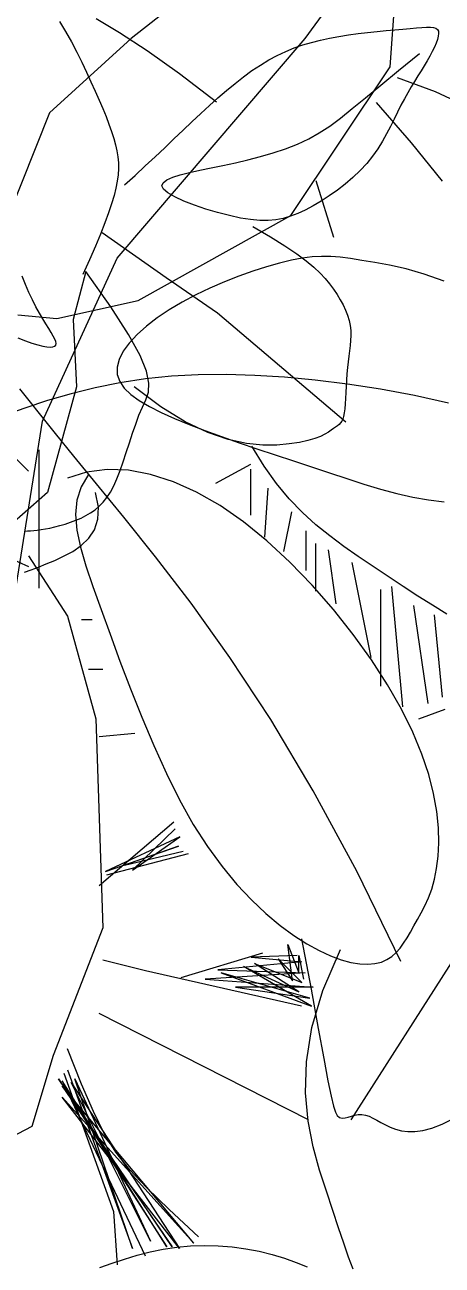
# Model space of a CAD drawing. Header units: metres. Extents: x 10 to 239, y 2 to 253.
# Drawn here: x 100.762 to 102.032, y 53.352 to 57.125 of the extents above; entities that cross this region are included whole.
import ezdxf

# ---------------------------------------------------------------- set-up
doc = ezdxf.new("R2010")
doc.units = ezdxf.units.M
doc.header["$MEASUREMENT"] = 0
doc.layers.add('1', color=7, linetype='Continuous')
doc.layers.add('cot200', color=9, linetype='Continuous')
doc.layers.add('bloques ARBOLES', color=7, linetype='Continuous', true_color=0xb8d897)

# ---------------------------------------------------------------- blocks, each defined once
blk = doc.blocks.new('A$C6F4E7DED')
for p, q in [((1111.61, 2071.33), (1034.6, 2176.78)), ((1043.16, 2048.53), (1037.46, 2128.33)), ((1171.51, 2134.03), (1251.38, 2071.33)), ((1262.78, 1894.63), (1111.61, 2071.33)), ((1251.38, 2071.33), (1316.98, 2011.48)), ((1123.02, 1928.83), (1043.16, 2048.53)), ((1006.87, 2028.24), (1037.46, 2039.7)), ((979.19, 2015.35), (1006.87, 2028.24)), ((1054.57, 2019.75), (1026.36, 1987.39)), ((1316.98, 2011.48), (1351.21, 1925.98)), ((1026.36, 1987.39), (1001.38, 1956.49)), ((1103.06, 1957.05), (1088.8, 1911.45)), ((1245.67, 1860.43), (1123.02, 1928.83)), ((1075.02, 1894.26), (1083.29, 1895.3)), ((1083.29, 1895.3), (1090.99, 1895.89)), ((1090.99, 1895.89), (1098.46, 1896)), ((1098.46, 1896), (1105.99, 1895.57)), ((1105.99, 1895.57), (1113.92, 1894.56)), ((1015.79, 1881.82), (1030.46, 1885.91)), ((1030.46, 1885.91), (1043.72, 1888.84)), ((1043.72, 1888.84), (1055.52, 1891.02)), ((1055.52, 1891.02), (1065.87, 1892.82)), ((1065.87, 1892.82), (1075.02, 1894.26)), ((1113.92, 1894.56), (1122.55, 1892.92)), ((1122.55, 1892.92), (1132.12, 1890.64)), ((1132.12, 1890.64), (1142.51, 1887.72)), ((1142.51, 1887.72), (1153.51, 1884.22)), ((1322.68, 1763.53), (1262.78, 1894.63)), ((999.78, 1876.12), (1015.79, 1881.82)), ((1153.51, 1884.22), (1164.92, 1880.16)), ((1164.92, 1880.16), (1176.52, 1875.59)), ((1176.52, 1875.59), (1188.13, 1870.55)), ((1188.13, 1870.55), (1199.52, 1865.07)), ((1199.52, 1865.07), (1210.49, 1859.2)), ((1210.49, 1859.2), (1220.85, 1852.98)), ((1311.27, 1846.18), (1245.67, 1860.43)), ((1220.85, 1852.98), (1230.43, 1846.49)), ((1230.43, 1846.49), (1239.07, 1839.83)), ((1342.65, 1849.03), (1311.27, 1846.18)), ((1239.07, 1839.83), (1246.62, 1833.07)), ((1246.62, 1833.07), (1252.92, 1826.32)), ((1252.92, 1826.32), (1257.82, 1819.66)), ((1257.82, 1819.66), (1261.16, 1813.17)), ((1261.16, 1813.17), (1262.78, 1806.95)), ((1262.78, 1806.95), (1262.58, 1801.06)), ((1077.62, 1793.2), (1103.41, 1796.43)), ((1103.41, 1796.43), (1128.21, 1798.83)), ((1128.21, 1798.83), (1152.11, 1800.36)), ((1152.11, 1800.36), (1175.17, 1801)), ((1175.17, 1801), (1197.46, 1800.75)), ((1197.46, 1800.75), (1219.05, 1799.58)), ((1219.05, 1799.58), (1240.01, 1797.46)), ((1240.01, 1797.46), (1260.41, 1794.38)), ((1260.59, 1795.48), (1256.93, 1790.16)), ((1262.58, 1801.06), (1260.59, 1795.48)), ((1023.63, 1784.09), (1050.89, 1789.11)), ((1050.89, 1789.11), (1077.62, 1793.2)), ((1256.93, 1790.16), (1251.67, 1785.04)), ((1260.41, 1794.38), (1280.3, 1790.36)), ((1280.3, 1790.36), (1299.69, 1785.52)), ((1299.69, 1785.52), (1318.56, 1780.04)), ((1333.5, 1780.02), (1341.06, 1789.44)), ((1334.09, 1723.35), (1405.4, 1794.6)), ((996.35, 1778.02), (1023.63, 1784.09)), ((1244.93, 1780.08), (1236.78, 1775.22)), ((1251.67, 1785.04), (1244.93, 1780.08)), ((1318.56, 1780.04), (1336.88, 1774.08)), ((1324.11, 1768.23), (1333.5, 1780.02)), ((1216.67, 1765.62), (1204.91, 1760.8)), ((1227.33, 1770.42), (1216.67, 1765.62)), ((1236.78, 1775.22), (1227.33, 1770.42)), ((1312.34, 1753.54), (1324.11, 1768.23)), ((1336.88, 1774.08), (1354.65, 1767.81)), ((1192.22, 1755.93), (1178.77, 1751.05)), ((1204.91, 1760.8), (1192.22, 1755.93)), ((1376.88, 1424.38), (1322.68, 1763.53)), ((1164.74, 1746.15), (1150.31, 1741.25)), ((1178.77, 1751.05), (1164.74, 1746.15)), ((1297.63, 1735.37), (1312.34, 1753.54)), ((1135.65, 1736.37), (1120.95, 1731.5)), ((1150.31, 1741.25), (1135.65, 1736.37)), ((1144.64, 1727.29), (1154.4, 1743.3)), ((1325.53, 1740.45), (1325.53, 1629.3)), ((1106.39, 1726.68), (1092.1, 1721.91)), ((1120.95, 1731.5), (1106.39, 1726.68)), ((1134.61, 1713.26), (1144.64, 1727.29)), ((1155.6, 1728.7), (1183.64, 1713.42)), ((1279.42, 1713.17), (1297.63, 1735.37)), ((1078.12, 1717.29), (1064.42, 1712.92)), ((1092.1, 1721.91), (1078.12, 1717.29)), ((1155.6, 1724.88), (1155.6, 1687.95)), ((1217.49, 1714.83), (1235.81, 1720.74)), ((1235.81, 1720.74), (1253.63, 1724.06)), ((1253.63, 1724.06), (1270.82, 1724.72)), ((1270.82, 1724.72), (1287.23, 1722.61)), ((1285.6, 1720.5), (1291.67, 1710.59)), ((1287.23, 1722.61), (1302.72, 1717.65)), ((1051, 1708.92), (1037.85, 1705.39)), ((1064.42, 1712.92), (1051, 1708.92)), ((1124.32, 1700.93), (1134.61, 1713.26)), ((1141.59, 1709.6), (1144.14, 1670.13)), ((1179.97, 1695.62), (1198.83, 1706.43)), ((1198.83, 1706.43), (1217.49, 1714.83)), ((1257.34, 1686.39), (1279.42, 1713.17)), ((1291.67, 1710.59), (1295.07, 1699.97)), ((1012.31, 1700.15), (999.9, 1698.65)), ((1024.96, 1702.43), (1012.31, 1700.15)), ((1037.85, 1705.39), (1024.96, 1702.43)), ((1113.75, 1690.01), (1124.32, 1700.93)), ((1161.05, 1682.5), (1179.97, 1695.62)), ((1295.07, 1699.97), (1296.11, 1688.49)), ((1102.92, 1680.22), (1113.75, 1690.01)), ((1122.47, 1690.5), (1128.84, 1658.67)), ((1231.74, 1654.53), (1257.34, 1686.39)), ((1296.11, 1688.49), (1295.05, 1675.97)), ((1091.83, 1671.26), (1102.92, 1680.22)), ((1142.24, 1667.2), (1161.05, 1682.5)), ((1295.05, 1675.97), (1292.19, 1662.25)), ((1080.46, 1662.85), (1091.83, 1671.26)), ((1111, 1675.22), (1111, 1643.39)), ((1123.77, 1650.09), (1142.24, 1667.2)), ((1068.83, 1654.71), (1080.46, 1662.85)), ((1093.16, 1659.94), (1086.79, 1616.65)), ((1103.36, 1665.03), (1103.36, 1626.84)), ((1292.19, 1662.25), (1287.81, 1647.16)), ((1365.47, 1660.93), (1334.09, 1646.68)), ((1044.92, 1638.56), (1056.95, 1646.61)), ((1056.95, 1646.61), (1068.83, 1654.71)), ((1074.05, 1649.75), (1058.76, 1573.36)), ((1105.89, 1631.56), (1123.77, 1650.09)), ((1203.17, 1617.09), (1231.74, 1654.53)), ((1287.81, 1647.16), (1282.19, 1630.53)), ((1334.09, 1655.23), (1302.72, 1606.78)), ((1032.86, 1630.64), (1044.92, 1638.56)), ((1020.88, 1622.92), (1032.86, 1630.64)), ((1042.19, 1630.66), (1033.27, 1533.89)), ((1051.11, 1628.11), (1051.11, 1550.44)), ((1088.86, 1612.02), (1105.89, 1631.56)), ((1282.19, 1630.53), (1275.62, 1612.2)), ((1009.1, 1615.48), (1020.88, 1622.92)), ((1172.17, 1573.59), (1203.17, 1617.09)), ((997.63, 1608.39), (1009.1, 1615.48)), ((1007.79, 1607.74), (1001.41, 1541.53)), ((1024.35, 1615.38), (1012.88, 1536.43)), ((1072.91, 1591.88), (1088.86, 1612.02)), ((1275.62, 1612.2), (1268.34, 1592.11)), ((1302.72, 1606.78), (1279.9, 1524.13)), ((1282.75, 1603.65), (1291.31, 1603.65)), ((1058.31, 1571.55), (1072.91, 1591.88)), ((1268.34, 1592.11), (1260.42, 1570.62)), ((1045.29, 1551.43), (1058.31, 1571.55)), ((1139.27, 1523.51), (1172.17, 1573.59)), ((1260.42, 1570.62), (1251.9, 1548.23)), ((1274.19, 1563.75), (1285.6, 1563.75)), ((1034.13, 1531.93), (1045.29, 1551.43)), ((1251.9, 1548.23), (1242.82, 1525.39)), ((999.25, 1531.8), (1020.34, 1523.85)), ((1024.98, 1513.38), (1034.13, 1531.93)), ((1105.01, 1466.37), (1139.27, 1523.51)), ((1242.82, 1525.39), (1233.2, 1502.61)), ((1279.9, 1524.13), (1274.19, 1355.98)), ((1017.76, 1495.88), (1024.98, 1513.38)), ((1248.52, 1512.45), (1277.05, 1509.6)), ((1233.2, 1502.61), (1223.08, 1480.34)), ((1012.27, 1479.43), (1017.76, 1495.88)), ((1008.34, 1464.06), (1012.27, 1479.43)), ((1223.08, 1480.34), (1212.49, 1459.08)), ((1069.94, 1401.67), (1105.01, 1466.37)), ((1005.79, 1449.78), (1008.34, 1464.06)), ((1212.49, 1459.08), (1201.46, 1439.3)), ((1004.45, 1436.61), (1005.79, 1449.78)), ((1004.13, 1424.56), (1004.45, 1436.61)), ((1201.46, 1439.3), (1190.05, 1421.38)), ((1217.15, 1441.2), (1277.05, 1389.9)), ((1250.45, 1402.6), (1212.22, 1429.34)), ((1212.22, 1429.34), (1272.11, 1401.33)), ((1216.04, 1435.71), (1250.45, 1402.6)), ((1004.65, 1413.65), (1004.13, 1424.56)), ((1190.05, 1421.38), (1178.38, 1405.34)), ((1256.82, 1406.42), (1209.67, 1417.88)), ((1272.11, 1401.33), (1213.49, 1421.7)), ((1213.49, 1421.7), (1256.82, 1406.42)), ((1005.86, 1403.88), (1004.65, 1413.65)), ((1205.74, 1415.55), (1271.34, 1398.45)), ((1007.63, 1395.14), (1005.86, 1403.88)), ((1034.6, 1328.92), (1069.94, 1401.67)), ((1178.38, 1405.34), (1166.57, 1391.07)), ((1009.86, 1387.32), (1007.63, 1395.14)), ((1012.44, 1380.28), (1009.86, 1387.32)), ((1166.57, 1391.07), (1154.76, 1378.5)), ((1015.26, 1373.92), (1012.44, 1380.28)), ((1154.76, 1378.5), (1143.08, 1367.53)), ((1018.22, 1368.1), (1015.26, 1373.92)), ((1021.22, 1362.7), (1018.22, 1368.1)), ((1143.08, 1367.53), (1131.67, 1358.08)), ((1024.14, 1357.6), (1021.22, 1362.7)), ((1026.93, 1352.71), (1024.14, 1357.6)), ((1131.67, 1358.08), (1120.66, 1350.05)), ((1029.63, 1348.06), (1026.93, 1352.71)), ((1032.38, 1343.72), (1029.63, 1348.06)), ((1114.47, 1347.15), (1106.86, 1306.9)), ((1120.66, 1350.05), (1110.19, 1343.35)), ((1274.19, 1355.98), (1314.13, 1253.38)), ((1035.26, 1339.73), (1032.38, 1343.72)), ((1038.38, 1336.17), (1035.26, 1339.73)), ((1097.27, 1305.84), (1083.09, 1338.6)), ((1100.36, 1337.91), (1091.2, 1333.64)), ((1110.19, 1343.35), (1100.36, 1337.91)), ((1125.57, 1342.76), (1116.65, 1319.84)), ((1121.74, 1313.47), (1125.57, 1342.76)), ((1074.53, 1201.8), (989.54, 1334.67)), ((1041.86, 1333.09), (1038.38, 1336.17)), ((1045.79, 1330.55), (1041.86, 1333.09)), ((1050.29, 1328.63), (1045.79, 1330.55)), ((1055.44, 1327.37), (1050.29, 1328.63)), ((1061.25, 1326.85), (1055.44, 1327.37)), ((1067.74, 1327.15), (1061.25, 1326.85)), ((1074.89, 1328.33), (1067.74, 1327.15)), ((1082.71, 1330.47), (1074.89, 1328.33)), ((1091.2, 1333.64), (1082.71, 1330.47)), ((1116.65, 1333.84), (1112.82, 1314.74)), ((1154.87, 1332.57), (1114.1, 1328.75)), ((1114.1, 1312.2), (1133.21, 1331.3)), ((1114.1, 1328.75), (1181.63, 1322.38)), ((1152.33, 1327.48), (1114.1, 1312.2)), ((1116.65, 1319.84), (1116.65, 1333.84)), ((1116.65, 1304.56), (1152.33, 1327.48)), ((1117.92, 1333.84), (1154.87, 1332.57)), ((1133.21, 1331.3), (1121.74, 1313.47)), ((1145.84, 1335.75), (1211.44, 1315.8)), ((1239.97, 1321.5), (1274.19, 1330.05)), ((1106.45, 1293.1), (1161.25, 1324.93)), ((1179.09, 1319.84), (1106.45, 1293.1)), ((1107.73, 1299.47), (1179.09, 1319.84)), ((1181.63, 1322.38), (1111.55, 1319.84)), ((1111.55, 1319.84), (1191.83, 1314.74)), ((1114.47, 1293), (1239.97, 1321.5)), ((1161.25, 1324.93), (1116.65, 1304.56)), ((1106.86, 1306.9), (1100.98, 1275.2)), ((1191.83, 1314.74), (1105.18, 1308.38)), ((1105.18, 1308.38), (1167.62, 1308.38)), ((1167.62, 1308.38), (1107.73, 1299.47)), ((1106.13, 1275.85), (1097.27, 1305.84)), ((1108.76, 1201.8), (1277.05, 1287.3)), ((1100.98, 1275.2), (1096.53, 1250.99)), ((1110.52, 1248.45), (1106.13, 1275.85)), ((1291.28, 1230.45), (1302.72, 1258.8)), ((1096.53, 1250.99), (1093.22, 1233.21)), ((1111.26, 1223.47), (1110.52, 1248.45)), ((1314.13, 1253.38), (1331.24, 1196.38)), ((1302.55, 1241.86), (1250.29, 1098.23)), ((1305.57, 1239.13), (1265.64, 1127.98)), ((1093.22, 1233.21), (1090.77, 1220.8)), ((1200.92, 1102.59), (1306.91, 1228.8)), ((1299.65, 1231.7), (1212.54, 1098.23)), ((1218.35, 1099.68), (1309.81, 1234.6)), ((1306.91, 1228.8), (1218.35, 1099.68)), ((1309.81, 1234.6), (1222.7, 1099.68)), ((1222.7, 1099.68), (1306.91, 1233.15)), ((1296.75, 1234.6), (1235.77, 1104.04)), ((1235.77, 1104.04), (1299.65, 1231.7)), ((1306.91, 1233.15), (1240.12, 1092.43)), ((1250.29, 1098.23), (1296.75, 1234.6)), ((1281.81, 1208.35), (1291.28, 1230.45)), ((1090.77, 1220.8), (1088.9, 1212.69)), ((1109.19, 1200.74), (1111.26, 1223.47)), ((1306.91, 1220.09), (1200.92, 1102.59)), ((1212.54, 1098.23), (1306.91, 1220.09)), ((1087.3, 1207.82), (1085.71, 1205.13)), ((1088.9, 1212.69), (1087.3, 1207.82)), ((1273.09, 1190.72), (1281.81, 1208.35)), ((1001.51, 1198.28), (992.44, 1202.82)), ((1009.61, 1195.12), (1001.51, 1198.28)), ((1047.06, 1197.59), (1043.15, 1195.78)), ((1050.67, 1199.5), (1047.06, 1197.59)), ((1054.03, 1201.39), (1050.67, 1199.5)), ((1057.2, 1203.11), (1054.03, 1201.39)), ((1060.21, 1204.55), (1057.2, 1203.11)), ((1063.12, 1205.59), (1060.21, 1204.55)), ((1065.98, 1206.08), (1063.12, 1205.59)), ((1068.82, 1205.96), (1065.98, 1206.08)), ((1071.63, 1205.39), (1068.82, 1205.96)), ((1074.37, 1204.61), (1071.63, 1205.39)), ((1077, 1203.82), (1074.37, 1204.61)), ((1079.49, 1203.26), (1077, 1203.82)), ((1081.79, 1203.14), (1079.49, 1203.26)), ((1083.87, 1203.69), (1081.79, 1203.14)), ((1085.71, 1205.13), (1083.87, 1203.69)), ((1105.15, 1180.09), (1109.19, 1200.74)), ((1016.84, 1193.19), (1009.61, 1195.12)), ((1023.28, 1192.31), (1016.84, 1193.19)), ((1029.04, 1192.29), (1023.28, 1192.31)), ((1034.21, 1192.98), (1029.04, 1192.29)), ((1038.88, 1194.2), (1034.21, 1192.98)), ((1043.15, 1195.78), (1038.88, 1194.2)), ((1263.85, 1175.8), (1273.09, 1190.72)), ((1331.24, 1196.38), (1391.14, 1165.03)), ((1099.98, 1161.34), (1105.15, 1180.09)), ((1252.89, 1161.81), (1263.85, 1175.8)), ((1094.5, 1144.33), (1099.98, 1161.34)), ((1238.94, 1146.98), (1252.89, 1161.81)), ((1220.79, 1129.55), (1238.94, 1146.98)), ((1089.41, 1128.89), (1094.5, 1144.33)), ((1084.79, 1114.96), (1089.41, 1128.89)), ((1197.18, 1107.75), (1220.79, 1129.55)), ((1265.64, 1127.98), (1262.78, 1085.23)), ((1080.56, 1102.49), (1084.79, 1114.96)), ((1076.67, 1091.42), (1080.56, 1102.49)), ((1159.33, 1098.06), (1148.55, 1096.02)), ((1170.35, 1099.56), (1159.33, 1098.06)), ((1181.52, 1100.49), (1170.35, 1099.56)), ((1192.71, 1100.79), (1181.52, 1100.49)), ((1203.84, 1100.43), (1192.71, 1100.79)), ((1214.8, 1099.38), (1203.84, 1100.43)), ((1225.58, 1097.7), (1214.8, 1099.38)), ((1236.17, 1095.49), (1225.58, 1097.7)), ((1073.05, 1081.72), (1076.67, 1091.42)), ((1118.75, 1087.13), (1109.99, 1083.4)), ((1128.15, 1090.51), (1118.75, 1087.13)), ((1138.12, 1093.48), (1128.15, 1090.51)), ((1148.55, 1096.02), (1138.12, 1093.48)), ((1246.56, 1092.83), (1236.17, 1095.49)), ((1256.76, 1089.82), (1246.56, 1092.83)), ((1266.74, 1086.54), (1256.76, 1089.82)), ((1276.52, 1083.08), (1266.74, 1086.54)), ((529.13, 598.82), (528.38, 597.44)), ((530.43, 599.77), (529.13, 598.82)), ((532.3, 600.35), (530.43, 599.77)), ((534.77, 600.61), (532.3, 600.35)), ((537.87, 600.61), (534.77, 600.61)), ((541.62, 600.4), (537.87, 600.61)), ((546.04, 600.05), (541.62, 600.4)), ((551.16, 599.59), (546.04, 600.05)), ((556.98, 599.09), (551.16, 599.59)), ((563.42, 598.53), (556.98, 599.09)), ((570.34, 597.89), (563.42, 598.53)), ((784.57, 595.95), (803.46, 607.26)), ((833.01, 605.05), (828.04, 597.02)), ((528.38, 597.44), (528.15, 595.6)), ((528.15, 595.6), (528.4, 593.32)), ((528.4, 593.32), (529.08, 590.66)), ((529.08, 590.66), (530.15, 587.67)), ((577.65, 597.18), (570.34, 597.89)), ((585.22, 596.36), (577.65, 597.18)), ((592.93, 595.42), (585.22, 596.36)), ((600.67, 594.36), (592.93, 595.42)), ((608.33, 593.15), (600.67, 594.36)), ((615.81, 591.77), (608.33, 593.15)), ((623.11, 590.2), (615.81, 591.77)), ((630.27, 588.38), (623.11, 590.2)), ((762.37, 581.48), (784.57, 595.95)), ((823.41, 588.82), (819.08, 580.57)), ((828.04, 597.02), (823.41, 588.82)), ((530.15, 587.67), (531.56, 584.4)), ((531.56, 584.4), (533.27, 580.9)), ((533.27, 580.9), (535.24, 577.21)), ((560.36, 565.85), (543.42, 579.41)), ((637.29, 586.28), (630.27, 588.38)), ((644.22, 583.85), (637.29, 586.28)), ((651.07, 581.07), (644.22, 583.85)), ((657.87, 577.88), (651.07, 581.07)), ((736.53, 563.13), (762.37, 581.48)), ((819.08, 580.57), (815.03, 572.39)), ((535.24, 577.21), (537.4, 573.39)), ((537.4, 573.39), (539.74, 569.48)), ((539.74, 569.48), (542.21, 565.47)), ((664.64, 574.25), (657.87, 577.88)), ((671.41, 570.15), (664.64, 574.25)), ((678.19, 565.6), (671.41, 570.15)), ((815.03, 572.39), (811.22, 564.37)), ((542.21, 565.47), (544.79, 561.32)), ((544.79, 561.32), (547.45, 557.02)), ((574.74, 554.05), (560.36, 565.85)), ((684.98, 560.65), (678.19, 565.6)), ((691.8, 555.33), (684.98, 560.65)), ((706.71, 540.16), (736.53, 563.13)), ((811.22, 564.37), (807.62, 556.62)), ((547.45, 557.02), (550.18, 552.53)), ((550.18, 552.53), (552.94, 547.84)), ((587, 543.85), (574.74, 554.05)), ((698.65, 549.67), (691.8, 555.33)), ((705.53, 543.72), (698.65, 549.67)), ((804.23, 549.17), (801.07, 542.01)), ((807.62, 556.62), (804.23, 549.17)), ((552.94, 547.84), (555.71, 542.92)), ((555.71, 542.92), (558.47, 537.74)), ((597.61, 535.06), (587, 543.85)), ((712.46, 537.51), (705.53, 543.72)), ((801.07, 542.01), (798.16, 535.17)), ((558.47, 537.74), (561.2, 532.3)), ((561.2, 532.3), (563.97, 526.62)), ((607.02, 527.52), (597.61, 535.06)), ((719.45, 531.09), (712.46, 537.51)), ((726.49, 524.47), (719.45, 531.09)), ((795.52, 528.64), (793.15, 522.46)), ((798.16, 535.17), (795.52, 528.64)), ((563.97, 526.62), (566.87, 520.78)), ((566.87, 520.78), (569.97, 514.82)), ((615.69, 521.06), (607.02, 527.52)), ((624.07, 515.5), (615.69, 521.06)), ((733.64, 517.69), (726.49, 524.47)), ((793.15, 522.46), (791.07, 516.61)), ((569.97, 514.82), (573.34, 508.8)), ((573.34, 508.8), (577.09, 502.77)), ((632.62, 510.68), (624.07, 515.5)), ((641.69, 506.45), (632.62, 510.68)), ((740.92, 510.73), (733.64, 517.69)), ((748.38, 503.62), (740.92, 510.73)), ((789.3, 511.11), (787.85, 505.96)), ((791.07, 516.61), (789.3, 511.11)), ((577.09, 502.77), (581.27, 496.8)), ((651.25, 502.71), (641.69, 506.45)), ((661.16, 499.42), (651.25, 502.71)), ((671.28, 496.51), (661.16, 499.42)), ((756.05, 496.36), (748.38, 503.62)), ((786.73, 501.07), (785.96, 496.32)), ((787.85, 505.96), (786.73, 501.07)), ((581.27, 496.8), (585.98, 490.93)), ((585.98, 490.93), (591.26, 485.22)), ((681.46, 493.92), (671.28, 496.51)), ((691.58, 491.6), (681.46, 493.92)), ((701.5, 489.47), (691.58, 491.6)), ((711.06, 487.49), (701.5, 489.47)), ((763.97, 488.96), (756.05, 496.36)), ((772.17, 481.42), (763.97, 488.96)), ((785.54, 491.62), (785.48, 486.87)), ((785.96, 496.32), (785.54, 491.62)), ((591.26, 485.22), (597.03, 479.71)), ((597.03, 479.71), (603.17, 474.46)), ((720.13, 485.59), (711.06, 487.49)), ((728.47, 483.72), (720.13, 485.59)), ((735.83, 481.83), (728.47, 483.72)), ((741.96, 479.87), (735.83, 481.83)), ((746.62, 477.78), (741.96, 479.87)), ((780.7, 473.75), (772.17, 481.42)), ((785.48, 486.87), (785.79, 481.94)), ((785.79, 481.94), (786.49, 476.74)), ((603.17, 474.46), (609.57, 469.51)), ((609.57, 469.51), (616.11, 464.89)), ((745.74, 467.27), (749.32, 470.31)), ((749.57, 475.53), (746.62, 477.78)), ((749.32, 470.31), (750.55, 473.06)), ((750.55, 473.06), (749.57, 475.53)), ((786.49, 476.74), (787.58, 471.17)), ((787.58, 471.17), (789.08, 465.11)), ((616.11, 464.89), (622.67, 460.67)), ((622.67, 460.67), (629.14, 456.87)), ((724.5, 457.43), (732.91, 460.71)), ((732.91, 460.71), (740.13, 464.03)), ((740.13, 464.03), (745.74, 467.27)), ((789.08, 465.11), (791.02, 458.49)), ((629.14, 456.87), (635.41, 453.56)), ((635.41, 453.56), (641.4, 450.76)), ((641.4, 450.76), (647.22, 448.51)), ((687.42, 447.12), (696.36, 449.03)), ((696.36, 449.03), (705.8, 451.47)), ((705.8, 451.47), (715.32, 454.3)), ((715.32, 454.3), (724.5, 457.43)), ((791.02, 458.49), (793.44, 451.19)), ((793.44, 451.19), (796.39, 443.14)), ((647.22, 448.51), (653.04, 446.8)), ((653.04, 446.8), (659, 445.67)), ((659, 445.67), (665.26, 445.12)), ((677.54, 440.24), (663.4, 432.07)), ((665.26, 445.12), (671.98, 445.16)), ((671.98, 445.16), (679.32, 445.83)), ((679.32, 445.83), (687.42, 447.12)), ((796.39, 443.14), (799.9, 434.25)), ((663.4, 432.07), (651.73, 424.85)), ((747.17, 399.01), (798.75, 435.09)), ((799.9, 434.25), (804.02, 424.42)), ((651.73, 424.85), (642.21, 418.44)), ((804.02, 424.42), (808.78, 413.56)), ((634.52, 412.73), (628.36, 407.57)), ((642.21, 418.44), (634.52, 412.73)), ((808.78, 413.56), (814.23, 401.59)), ((623.41, 402.83), (619.34, 398.37)), ((628.36, 407.57), (623.41, 402.83)), ((705.91, 370.66), (747.17, 399.01)), ((791.62, 375.73), (811.65, 404.17)), ((811.65, 404.17), (821.97, 365.51)), ((860.28, 393.54), (862.89, 400.24)), ((612.68, 389.82), (609.79, 385.58)), ((615.85, 394.07), (612.68, 389.82)), ((619.34, 398.37), (615.85, 394.07)), ((857.52, 387.2), (860.28, 393.54)), ((607.2, 381.37), (604.92, 377.19)), ((609.79, 385.58), (607.2, 381.37)), ((851.84, 375.73), (854.68, 381.25)), ((854.68, 381.25), (857.52, 387.2)), ((602.97, 373.04), (601.38, 368.92)), ((602.74, 283.05), (705.91, 370.66)), ((604.92, 377.19), (602.97, 373.04)), ((777.39, 353.54), (791.62, 375.73)), ((846.38, 366.07), (849.05, 370.66)), ((849.05, 370.66), (851.84, 375.73)), ((599.3, 360.79), (598.85, 356.77)), ((600.15, 364.83), (599.3, 360.79)), ((601.38, 368.92), (600.15, 364.83)), ((821.97, 365.51), (819.39, 311.39)), ((841.62, 358.28), (843.88, 361.95)), ((843.88, 361.95), (846.38, 366.07)), ((598.85, 356.77), (598.73, 352.77)), ((598.73, 352.77), (598.89, 348.73)), ((768.12, 336.58), (777.39, 353.54)), ((835.99, 347.82), (836.78, 349.83)), ((836.78, 349.83), (838.01, 352.23)), ((838.01, 352.23), (839.64, 355.04)), ((839.64, 355.04), (841.62, 358.28)), ((866.31, 350.67), (860.39, 348.43)), ((598.89, 348.73), (599.25, 344.63)), ((599.25, 344.63), (599.75, 340.42)), ((599.75, 340.42), (600.33, 336.08)), ((835.72, 346.18), (835.99, 347.82)), ((836.01, 344.92), (835.72, 346.18)), ((836.87, 344.02), (836.01, 344.92)), ((838.33, 343.49), (836.87, 344.02)), ((840.4, 343.34), (838.33, 343.49)), ((843.09, 343.57), (840.4, 343.34)), ((846.42, 344.19), (843.09, 343.57)), ((850.41, 345.2), (846.42, 344.19)), ((855.06, 346.61), (850.41, 345.2)), ((860.39, 348.43), (855.06, 346.61)), ((600.33, 336.08), (600.92, 331.57)), ((600.92, 331.57), (601.45, 326.86)), ((762.94, 323.85), (768.12, 336.58)), ((601.45, 326.86), (601.88, 321.92)), ((601.88, 321.92), (602.22, 316.86)), ((761.02, 314.34), (762.94, 323.85)), ((602.22, 316.86), (602.5, 311.79)), ((602.5, 311.79), (602.74, 306.83)), ((751.56, 295.24), (772.96, 311.39)), ((761.51, 307.04), (761.02, 314.34)), ((819.39, 311.39), (842.6, 226.35)), ((602.74, 306.83), (602.99, 302.09)), ((602.99, 302.09), (603.27, 297.68)), ((763.55, 300.96), (761.51, 307.04)), ((766.3, 295.07), (763.55, 300.96)), ((603.27, 297.68), (603.6, 293.73)), ((603.6, 293.73), (604.03, 290.35)), ((604.03, 290.35), (604.58, 287.61)), ((731.84, 283.13), (751.56, 295.24)), ((769.06, 288.58), (766.3, 295.07)), ((604.58, 287.61), (605.25, 285.44)), ((605.25, 285.44), (606.07, 283.73)), ((606.07, 283.73), (607.04, 282.35)), ((607.04, 282.35), (608.17, 281.19)), ((608.17, 281.19), (609.47, 280.14)), ((609.47, 280.14), (610.95, 279.08)), ((713.8, 274.54), (731.84, 283.13)), ((771.7, 281.49), (769.06, 288.58)), ((774.25, 273.99), (771.7, 281.49)), ((610.95, 279.08), (612.63, 277.89)), ((612.63, 277.89), (614.53, 276.49)), ((614.53, 276.49), (616.81, 274.92)), ((616.81, 274.92), (619.65, 273.23)), ((619.65, 273.23), (623.21, 271.5)), ((623.21, 271.5), (627.69, 269.79)), ((627.69, 269.79), (633.24, 268.17)), ((697.42, 268.93), (713.8, 274.54)), ((776.75, 266.29), (774.25, 273.99)), ((633.24, 268.17), (640.06, 266.69)), ((640.06, 266.69), (648.31, 265.44)), ((648.31, 265.44), (658.14, 264.54)), ((658.14, 264.54), (669.6, 264.46)), ((669.6, 264.46), (682.69, 265.75)), ((682.69, 265.75), (697.42, 268.93)), ((779.22, 258.6), (776.75, 266.29)), ((781.68, 251.1), (779.22, 258.6)), ((784.17, 244.01), (781.68, 251.1)), ((786.72, 237.52), (784.17, 244.01)), ((789.34, 231.79), (786.72, 237.52)), ((792.06, 226.79), (789.34, 231.79)), ((794.91, 222.44), (792.06, 226.79)), ((797.89, 218.67), (794.91, 222.44)), ((801.6, 214.72), (803.91, 226.35)), ((842.6, 226.35), (883.86, 190.27)), ((801.04, 215.41), (797.89, 218.67)), ((804.37, 212.57), (801.04, 215.41)), ((802.07, 204.84), (801.6, 214.72)), ((807.9, 210.09), (804.37, 212.57)), ((811.65, 207.88), (807.9, 210.09)), ((804.85, 196.52), (802.07, 204.84)), ((815.63, 205.89), (811.65, 207.88)), ((819.78, 204.09), (815.63, 205.89)), ((824.03, 202.48), (819.78, 204.09)), ((828.31, 201.06), (824.03, 202.48)), ((832.55, 199.82), (828.31, 201.06)), ((836.67, 198.76), (832.55, 199.82)), ((809.47, 189.57), (804.85, 196.52)), ((815.45, 183.81), (809.47, 189.57)), ((840.62, 197.87), (836.67, 198.76)), ((844.32, 197.14), (840.62, 197.87)), ((847.71, 196.58), (844.32, 197.14)), ((850.81, 196.15), (847.71, 196.58)), ((853.66, 195.85), (850.81, 196.15)), ((856.3, 195.64), (853.66, 195.85)), ((858.75, 195.52), (856.3, 195.64)), ((861.06, 195.45), (858.75, 195.52)), ((822.32, 179.06), (815.45, 183.81)), ((829.59, 175.12), (822.32, 179.06)), ((836.8, 171.8), (829.59, 175.12)), ((843.54, 168.95), (836.8, 171.8)), ((849.8, 166.49), (843.54, 168.95)), ((855.62, 164.34), (849.8, 166.49)), ((861.06, 162.46), (855.62, 164.34))]:
    blk.add_line(p, q)
blk = doc.blocks.new('asddsd')
at = {"layer": 'bloques ARBOLES', "xscale": -0.00378276582045174, "yscale": 0.00378276582045174, "zscale": 0.00378276582045174}
for p in [(85.3903, 45.5439, 1.2423), (87.1913, 39.9464, 1.2423)]:
    blk.add_blockref('A$C6F4E7DED', p, dxfattribs=at)

msp = doc.modelspace()

# ---------------------------------------------------------------- linework, layer by layer
at = {"layer": 'cot200'}
for points, knots in [([(105.215, 34.10371), (103.29078, 34.12742), (101.5175, 34.52126), (99.89572, 35.28658), (99.01349, 35.70291), (98.17608, 36.22917), (97.3836, 36.86557), (94.26818, 39.36743), (91.84697, 43.57158), (90.12537, 49.4912), (89.99638, 49.9347), (89.87133, 50.38782), (89.75033, 50.85097), (88.88037, 54.18111), (88.22034, 58.02966), (87.76942, 62.39456)], [2.7323709, 2.7323709, 2.7323709, 2.7323709, 2.9382831, 2.9382831, 2.9382831, 3.0502975, 3.0502975, 3.0502975, 3.4906512, 3.4906512, 3.4906512, 3.5236424, 3.5236424, 3.5236424, 3.7608538, 3.7608538, 3.7608538, 3.7608538]), ([(105.215, 38.77893), (103.21805, 39.64315), (101.44463, 41.05548), (99.89572, 43.01834), (98.29825, 45.04274), (96.93959, 47.65274), (95.82084, 50.85097), (94.68617, 54.09467), (93.79828, 57.94346), (93.15601, 62.39456)], [2.92332982, 2.92332982, 2.92332982, 2.92332982, 3.17348293, 3.17348293, 3.17348293, 3.43147912, 3.43147912, 3.43147912, 3.69314249, 3.69314249, 3.69314249, 3.69314249])]:
    msp.add_open_spline(points, degree=3, knots=knots, dxfattribs=at)

# ---------------------------------------------------------------- block references
at = {"layer": '1', "lineweight": 0}
msp.add_blockref('asddsd', (18.62841, 9.30206), dxfattribs=at)

doc.saveas('drawing.dxf')
